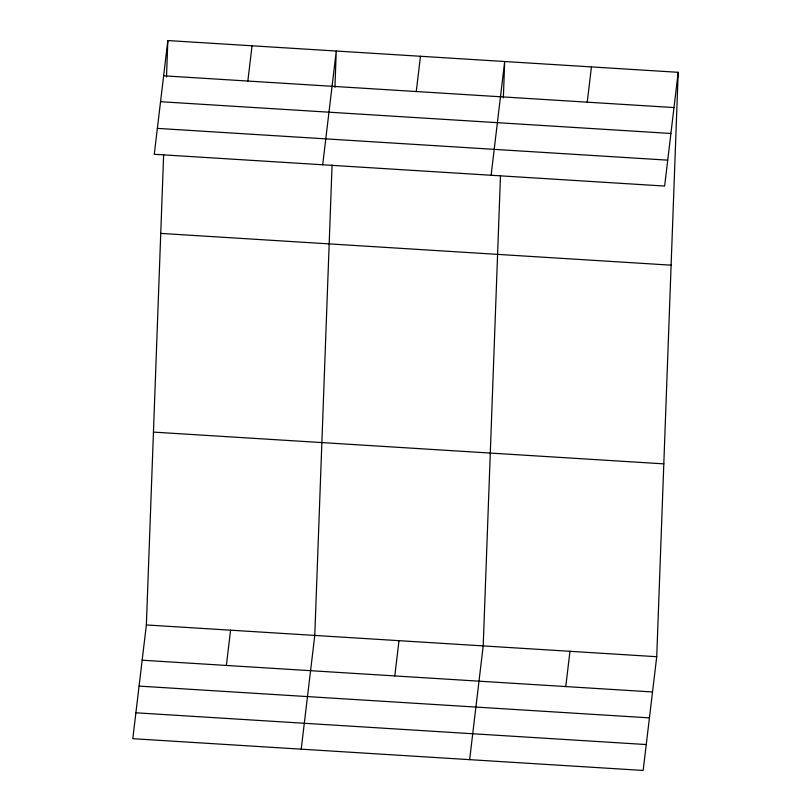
<?xml version="1.0" encoding="UTF-8"?>
<svg xmlns="http://www.w3.org/2000/svg" width="811" height="811" viewBox="0 0 811 811"><rect width="100%" height="100%" fill="white"/><g stroke="black" fill="none" stroke-linecap="round" stroke-linejoin="round"><path stroke-width="1.22" d="M678.199 72.311L664.635 186.054L154.272 154.293L167.836 40.55L678.199 72.311L656.728 656.707L643.164 770.45L132.801 738.689L146.365 624.946L163.65 154.506M166.498 76.863L167.836 40.55M332.074 164.988L314.78 635.429L301.216 749.171M334.923 87.345L336.261 51.032L322.697 164.775M500.488 175.47L483.204 645.911L469.64 759.654M503.347 97.827L504.675 61.514L491.111 175.257M247.842 81.049L252.049 45.791M226.37 665.446L230.567 630.188M416.266 91.531L420.463 56.273M394.785 675.928L398.992 640.67M587.235 102.176L591.442 66.918M565.764 686.572L569.961 651.314M163.629 75.808L674.002 107.569M160.548 101.71L670.91 133.47M157.364 128.391L667.727 160.152M160.75 233.406L671.113 265.167M153.451 432.101L663.814 463.862M146.365 624.946L656.728 656.707M142.158 660.205L652.52 691.965M139.066 686.106L649.429 717.867M135.883 712.788L646.255 744.549"/></g></svg>
